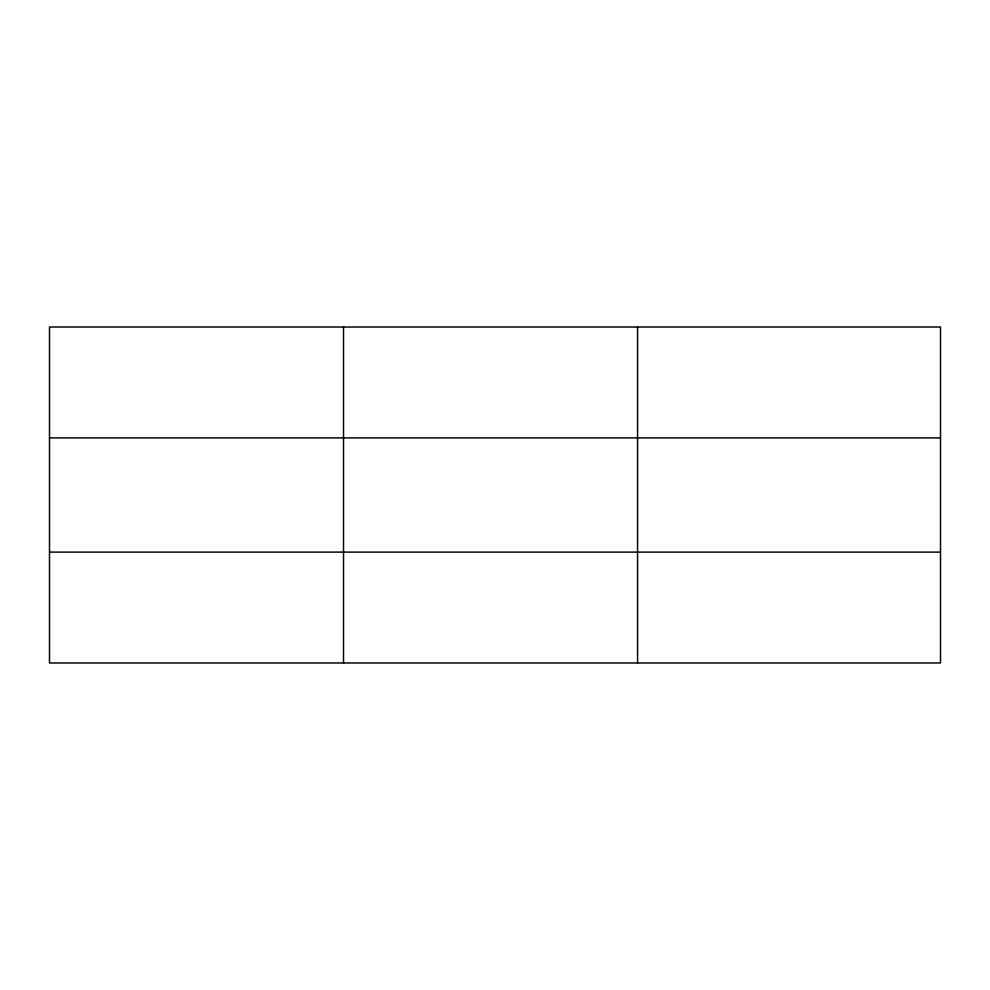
<?xml version="1.0" encoding="UTF-8"?>
<svg xmlns="http://www.w3.org/2000/svg" width="990" height="990" viewBox="0 0 990 990"><rect width="100%" height="100%" fill="white"/><g stroke="black" fill="none" stroke-linecap="round" stroke-linejoin="round"><path stroke-width="1.49" d="M343.53 327.022L343.53 662.978M637.56 327.022L637.56 662.978M940.5 552.111L940.5 662.978L49.5 662.978L49.5 327.022L940.5 327.022L940.5 552.111L49.5 552.111M49.5 437.889L940.5 437.889"/></g></svg>
